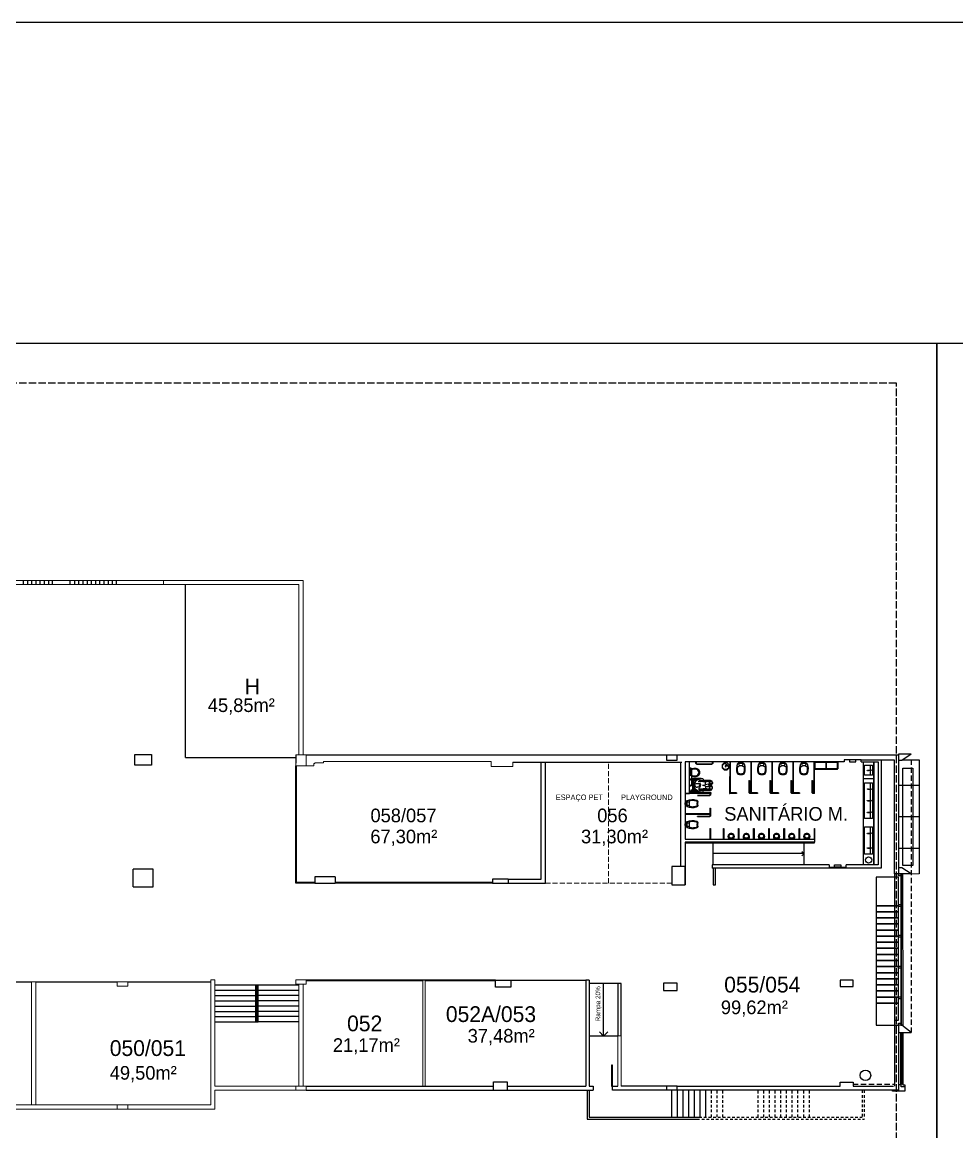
# Model space of a CAD drawing. Extents: x 741 to 1339, y 725 to 848.
# Drawn here: x 1155.5 to 1200, y 781.6 to 834.5 of the extents above; entities that cross this region are included whole.
import ezdxf

# ---------------------------------------------------------------- set-up
doc = ezdxf.new("R2010")
doc.units = 0
doc.header["$MEASUREMENT"] = 0
for name, pattern in [('ACAD_ISO02W100', [15, 12, -3]), ('CONTINU', [0]), ('DASHED2', [0.375, 0.25, -0.125]), ('HIDDEN2', [0.1875, 0.125, -0.0625])]:
    doc.linetypes.add(name, pattern=pattern)
doc.layers.get('0').update_dxf_attribs({"linetype": 'CONTINUOUS'})
for name, color, linetype in [('4', 4, 'CONTINUOUS'), ('5', 5, 'CONTINUOUS'), ('ACHURA', 8, 'CONTINUOUS'), ('Chapa Metalica', 7, 'CONTINUOUS'), ('Cortes', 1, 'CONTINUOUS'), ('Cotas', 7, 'CONTINUOUS'), ('HACHURAS', 8, 'CONTINUOUS'), ('Lay Out', 31, 'CONTINUOUS'), ('PAREDES', 7, 'CONTINUOUS'), ('Planta', 7, 'CONTINUOUS'), ('Plantas', 7, 'CONTINUOUS'), ('Textos', 7, 'CONTINUOUS')]:
    doc.layers.add(name, color=color, linetype=linetype)
doc.layers.add('MARGEM', color=7, linetype='CONTINUOUS', plot=False)
doc.styles.add('PADRAO MK', font='AVGARDN.TTF')
doc.dimstyles.new('mk100', dxfattribs={"dimscale": 2, "dimtxt": 0.1, "dimasz": 0.2, "dimexe": 0.05, "dimexo": 0.1, "dimgap": 0.05, "dimtad": 1, "dimdec": 1, "dimlfac": 100, "dimzin": 12, "dimdsep": 46, "dimtxsty": 'PADRAO MK', "dimblk1": 'DOTSMALL', "dimblk2": 'DOTSMALL', "dimsah": 1, "dimcen": 0.2, "dimdle": 0.1, "dimclrd": 44, "dimclre": 44, "dimclrt": 1, "dimaunit": 1, "dimadec": 3, "dimazin": 3, "dimtfac": 1, "dimtdec": 1, "dimtofl": 0, "dimtmove": 2, "dimatfit": 3, "dimldrblk": 'OPEN90', "dimfxl": 1, "dimtolj": 1, "dimtzin": 1, "dimarcsym": 0})
doc.dimstyles.new('mk50', dxfattribs={"dimtxt": 0.1, "dimasz": 0.2, "dimexe": 0.05, "dimexo": 0.1, "dimgap": 0.03, "dimtad": 1, "dimdec": 1, "dimlfac": 100, "dimzin": 12, "dimdsep": 46, "dimtxsty": 'PADRAO MK', "dimblk": 'DOTSMALL', "dimcen": 0.2, "dimdle": 0.1, "dimclrd": 44, "dimclre": 44, "dimclrt": 1, "dimaunit": 1, "dimadec": 3, "dimazin": 3, "dimtfac": 1, "dimtdec": 1, "dimtofl": 0, "dimtmove": 2, "dimatfit": 3, "dimldrblk": 'OPEN90', "dimfxl": 1, "dimtolj": 1, "dimtzin": 1, "dimarcsym": 0})

# ---------------------------------------------------------------- blocks, each defined once
blk = doc.blocks.new('_DOTSMALL')
at = {"color": 0, "linetype": 'ByBlock', "const_width": 0.5}
blk.add_lwpolyline([(-0.0625, 0, 1), (0.0625, 0, 1)], format="xyb", close=True, dxfattribs=at)
blk = doc.blocks.new('_Open90')
at = {"color": 0, "linetype": 'ByBlock', "lineweight": -2}
for p, q in [((0, 0), (-1, 0)), ((-0.5, 0.5), (0, 0)), ((0, 0), (-0.5, -0.5))]:
    blk.add_line(p, q, dxfattribs=at)
blk = doc.blocks.new('escd')
at = {"layer": 'Cotas', "color": 2}
for points in [[(137.334, 491.571), (137.334, 490.701)], [(137.574, 490.501), (137.574, 490.501), (138.385, 490.501), (138.385, 491.571), (137.334, 491.571)], [(138.385, 490.501), (144.384, 490.501), (144.384, 491.571), (144.384, 491.571)], [(138.385, 491.571), (138.385, 490.501), (138.675, 490.501), (138.675, 491.571), (138.385, 491.571)], [(138.675, 491.571), (138.675, 490.501), (138.965, 490.501), (138.965, 491.571), (138.675, 491.571)], [(138.965, 491.571), (138.965, 490.501), (139.255, 490.501), (139.255, 491.571), (138.965, 491.571)], [(139.255, 491.571), (139.255, 490.501), (139.545, 490.501), (139.545, 491.571), (139.255, 491.571)], [(139.545, 491.571), (139.545, 490.501), (139.835, 490.501), (139.835, 491.571), (139.545, 491.571)], [(139.835, 491.571), (139.835, 490.501), (140.125, 490.501), (140.125, 491.571), (139.835, 491.571)], [(140.125, 491.571), (140.125, 490.501), (140.415, 490.501), (140.415, 490.541)], [(140.415, 490.501), (140.415, 491.571), (140.125, 491.571)], [(140.415, 491.571), (140.415, 490.501)], [(140.705, 491.531), (140.705, 491.571), (140.415, 491.571)], [(140.705, 490.501), (140.705, 491.571)], [(140.705, 491.571), (140.705, 491.531)], [(140.705, 491.571), (140.705, 490.501)], [(140.995, 491.531), (140.995, 491.571), (140.705, 491.571)], [(140.995, 490.501), (140.995, 491.571)], [(140.995, 491.571), (140.995, 491.531)], [(140.995, 491.571), (140.995, 490.501)], [(141.285, 491.531), (141.285, 491.571), (140.995, 491.571)], [(141.285, 490.501), (141.285, 491.571)], [(141.285, 491.571), (141.285, 491.531)], [(141.285, 491.571), (141.285, 490.501)], [(141.575, 491.531), (141.575, 491.571), (141.285, 491.571)], [(141.575, 490.501), (141.575, 491.571)], [(141.575, 491.571), (141.575, 491.531)], [(141.575, 491.571), (141.575, 490.501)], [(141.865, 491.531), (141.865, 491.571), (141.575, 491.571)], [(141.865, 490.501), (141.865, 491.571)], [(141.865, 491.571), (141.865, 491.531)], [(141.865, 491.571), (141.865, 490.501)], [(142.155, 491.531), (142.155, 491.571), (141.865, 491.571)], [(142.155, 490.501), (142.155, 491.571)], [(142.155, 491.571), (142.155, 491.531)], [(142.155, 491.571), (142.155, 490.501)], [(142.445, 491.531), (142.445, 491.571), (142.155, 491.571)], [(142.445, 490.501), (142.445, 491.571)], [(142.445, 491.571), (142.445, 491.531)], [(142.445, 491.571), (142.445, 490.501)], [(142.735, 491.531), (142.735, 491.571), (142.445, 491.571)], [(142.735, 490.501), (142.735, 491.571)], [(142.735, 491.571), (142.735, 491.531)], [(142.735, 491.571), (142.735, 490.501)], [(143.025, 491.531), (143.025, 491.571), (142.735, 491.571)], [(143.025, 490.501), (143.025, 491.571)], [(144.384, 491.571), (143.025, 491.571)], [(143.065, 491.571), (143.025, 491.571), (143.025, 491.531)], [(143.025, 491.571), (143.025, 490.501)]]:
    blk.add_lwpolyline(points, dxfattribs=at)
at = {"layer": 'Plantas'}
blk.add_line((137.574, 490.701), (137.574, 490.501), dxfattribs=at)
blk = doc.blocks.new('cadeirante')
at = {"layer": 'Lay Out', "ltscale": 0.6}
for p, q in [((0.334, 0.3), (-0.112, 0.3)), ((-0.112, 0.3), (-0.112, 0.276)), ((-0.112, 0.276), (0.253, 0.276)), ((0.334, 0.3), (-0.063, 0.3)), ((0, 0.207), (0, -0.207)), ((0.058, 0.207), (0.058, -0.207)), ((0.491, 0.224), (0.502, 0.235)), ((0.502, 0.235), (0.502, 0.253)), ((-0.112, -0.3), (-0.112, -0.276)), ((-0.112, -0.276), (0.253, -0.276)), ((0.334, -0.3), (-0.112, -0.3)), ((0.334, -0.3), (-0.063, -0.3)), ((0.491, -0.224), (0.502, -0.235)), ((0.502, -0.235), (0.502, -0.253))]:
    blk.add_line(p, q, dxfattribs=at)
for points in [[(0.418, 0.324), (0.418, 0.324), (-0.063, 0.324), (-0.063, 0.3), (0.334, 0.3)], [(0.301, 0.289), (0.267, 0.286), (0.221, 0.253), (0.176, 0.216), (0.142, 0.183), (0.108, 0.142), (0.089, 0.094), (0.073, 0)], [(0.301, -0.289), (0.267, -0.286), (0.221, -0.253), (0.176, -0.216), (0.142, -0.183), (0.108, -0.142), (0.089, -0.094), (0.073, 0)], [(0.102, 0), (0.108, 0.032), (0.148, 0.074), (0.179, 0.091), (0.23, 0.091), (0.228, 0.079), (0.285, 0.079), (0.306, 0.069), (0.324, 0.056), (0.336, 0.028), (0.34, 0.016), (0.353, 0.005), (0.357, 0)], [(0.102, 0), (0.108, -0.032), (0.148, -0.074), (0.179, -0.091), (0.23, -0.091), (0.228, -0.079), (0.285, -0.079), (0.306, -0.069), (0.324, -0.056), (0.336, -0.028), (0.34, -0.016), (0.353, -0.005), (0.357, 0)], [(0.614, 0.036), (0.686, 0.058), (0.76, 0.064), (0.789, 0.069), (0.809, 0.081), (0.812, 0.128), (0.808, 0.15), (0.775, 0.167), (0.729, 0.183), (0.684, 0.171), (0.673, 0.164), (0.574, 0.17), (0.534, 0.17), (0.511, 0.16), (0.46, 0.177), (0.316, 0.164), (0.298, 0.161), (0.294, 0.187), (0.313, 0.201), (0.327, 0.23), (0.392, 0.247), (0.417, 0.253), (0.491, 0.224)], [(0.301, 0.289), (0.376, 0.314), (0.42, 0.324), (0.475, 0.326), (0.506, 0.297), (0.511, 0.269), (0.511, 0.253)], [(0.502, 0.253), (0.555, 0.253), (0.555, 0.202), (0.311, 0.202)], [(0.341, 0.115), (0.364, 0.071), (0.376, 0.036), (0.38, 0)], [(0.482, 0), (0.542, 0.015), (0.601, 0.022), (0.62, 0.049), (0.628, 0.088), (0.621, 0.125), (0.617, 0.137)], [(0.482, 0), (0.542, -0.015), (0.601, -0.022), (0.62, -0.049), (0.628, -0.088), (0.621, -0.125), (0.617, -0.137)], [(0.772, 0.066), (0.772, 0.031), (0.93, 0.031), (0.93, 0.07)], [(0.775, 0.164), (0.775, 0.216), (0.93, 0.216), (0.93, 0.152)], [(0.778, 0.164), (0.913, 0.162), (0.939, 0.146), (0.949, 0.129), (0.958, 0.106), (0.955, 0.088), (0.955, 0.088), (0.936, 0.071), (0.904, 0.069), (0.847, 0.069), (0.802, 0.078)], [(0.418, -0.324), (0.418, -0.324), (-0.063, -0.324), (-0.063, -0.3), (0.334, -0.3)], [(0.614, -0.036), (0.686, -0.058), (0.76, -0.064), (0.789, -0.069), (0.809, -0.081), (0.812, -0.128), (0.808, -0.15), (0.775, -0.167), (0.729, -0.183), (0.684, -0.171), (0.673, -0.164), (0.574, -0.17), (0.534, -0.17), (0.511, -0.16), (0.46, -0.177), (0.316, -0.164), (0.298, -0.161), (0.294, -0.187), (0.313, -0.201), (0.327, -0.23), (0.392, -0.247), (0.417, -0.253), (0.491, -0.224)], [(0.301, -0.289), (0.376, -0.314), (0.42, -0.324), (0.475, -0.326), (0.506, -0.297), (0.511, -0.269), (0.511, -0.253)], [(0.502, -0.253), (0.555, -0.253), (0.555, -0.202), (0.311, -0.202)], [(0.341, -0.115), (0.364, -0.071), (0.376, -0.036), (0.38, 0)], [(0.772, -0.066), (0.772, -0.031), (0.93, -0.031), (0.93, -0.07)], [(0.775, -0.164), (0.775, -0.216), (0.93, -0.216), (0.93, -0.152)], [(0.778, -0.164), (0.913, -0.162), (0.939, -0.146), (0.949, -0.129), (0.958, -0.106), (0.955, -0.088), (0.955, -0.088), (0.936, -0.071), (0.904, -0.069), (0.847, -0.069), (0.802, -0.078)]]:
    blk.add_lwpolyline(points, dxfattribs=at)
for points in [[(-0.055, 0.207), (0.055, 0.207), (0.055, 0.244), (-0.055, 0.244)], [(-0.029, 0.276), (0.039, 0.276), (0.039, 0.244), (-0.029, 0.244)], [(0.055, 0.244), (0.168, 0.244), (0.168, 0.207), (0.055, 0.207)], [(0.138, 0.276), (0.07, 0.276), (0.07, 0.244), (0.138, 0.244)], [(0.562, 0.251), (0.857, 0.251), (0.857, 0.216), (0.562, 0.216)], [(-0.055, -0.207), (0.055, -0.207), (0.055, -0.244), (-0.055, -0.244)], [(-0.029, -0.276), (0.039, -0.276), (0.039, -0.244), (-0.029, -0.244)], [(0.055, -0.244), (0.168, -0.244), (0.168, -0.207), (0.055, -0.207)], [(0.138, -0.276), (0.07, -0.276), (0.07, -0.244), (0.138, -0.244)], [(0.562, -0.251), (0.857, -0.251), (0.857, -0.216), (0.562, -0.216)]]:
    blk.add_lwpolyline(points, close=True, dxfattribs=at)
blk = doc.blocks.new('4')
at = {"layer": 'Lay Out', "linetype": 'Continuous'}
blk.add_line((-0.132, -0.101), (0.132, -0.101), dxfattribs=at)
for centre, major_axis, start_param, end_param in [((0, -0.175), (-0.124, 0.124), 3.926991, 10.210176), ((0, -0.177), (0.108, 0.108), 1.832596, 6.021386), ((0, -0.593), (0.361, 0.361), 0.523599, 1.047198), ((0, -0.175), (-0.0177, 0.0177), 3.926991, 10.210176)]:
    blk.add_ellipse(centre, major_axis=major_axis, ratio=1, start_param=start_param, end_param=end_param, dxfattribs=at)
blk = doc.blocks.new('monte carlo')
at = {"layer": 'Lay Out', "linetype": 'Continuous'}
for p, q in [((41.061, -36.301), (41.061, -36.159)), ((41.071, -36.301), (41.071, -36.159)), ((41.087, -36.274), (41.087, -36.186)), ((41.469, -36.173), (41.469, -36.287)), ((41.583, -36.107), (41.583, -36.353)), ((41.593, -36.107), (41.593, -36.353))]:
    blk.add_line(p, q, dxfattribs=at)
at = {"layer": 'Lay Out', "ltscale": 0.6}
for points in [[(41.607, -36.259), (41.593, -36.259), (41.593, -36.201), (41.607, -36.201)], [(41.607, -36.248), (41.635, -36.248), (41.635, -36.212), (41.607, -36.212)], [(41.635, -36.259), (41.649, -36.259), (41.649, -36.201), (41.635, -36.201)], [(41.649, -36.271), (41.664, -36.271), (41.664, -36.189), (41.649, -36.189)]]:
    blk.add_lwpolyline(points, close=True, dxfattribs=at)
at = {"layer": 'Lay Out', "linetype": 'Continuous'}
for centre in [(41.527, -36.14), (41.527, -36.32)]:
    blk.add_circle(centre, 0.01, dxfattribs=at)
for centre, major_axis, ratio, start_param, end_param in [((41.163, -36.159), (0.0718, 0.0718), 1, 0.970054, 2.356194), ((41.163, -36.301), (-0.0718, 0.0718), 1, 0.785398, 2.171539), ((41.163, -36.159), (0.0648, 0.0648), 1, 0.970054, 2.356194), ((41.163, -36.301), (-0.0648, 0.0648), 1, 0.785398, 2.171539), ((41.188, -36.186), (0.0718, 0.0718), 1, 0.944921, 2.356194), ((41.188, -36.274), (-0.0718, 0.0718), 1, 0.785398, 2.196671), ((41.414, -37.507), (-0.159, 1.47), 0.667411, -0.313566, 0.114785), ((41.416, -34.953), (0.159, 1.47), 0.66265, 3.026498, 3.461338), ((41.32, -36.775), (0.499, 0.499), 1, 0.721519, 0.996758), ((41.322, -35.685), (-0.499, 0.499), 1, 2.144835, 2.420074), ((41.368, -36.173), (0.0718, 0.0718), 1, 5.497787, 7.078881), ((41.368, -36.287), (-0.0718, 0.0718), 1, 2.345897, 3.926991), ((41.567, -36.107), (-0.0126, 0.0303), 0.748805, 4.411632, 5.777915)]:
    blk.add_ellipse(centre, major_axis=major_axis, ratio=ratio, start_param=start_param, end_param=end_param, dxfattribs=at)
at = {"layer": 'Lay Out', "linetype": 'Continuous', "extrusion": (0, 0, -1)}
blk.add_ellipse((41.567, -36.353), major_axis=(0.0118, 0.0285), ratio=0.802157, start_param=1.250008, end_param=2.532667, dxfattribs=at)
at = {"layer": 'Lay Out', "linetype": 'Continuous'}
for points, knots in [([(41.563, -36.085), (41.436, -36.04), (41.305, -36.031), (41.169, -36.062), (41.158, -36.065), (41.147, -36.068)], [-0.3135665, -0.3135665, -0.3135665, -0.3135665, 0.0795115, 0.0795115, 0.1147855, 0.1147855, 0.1147855, 0.1147855]), ([(41.149, -36.391), (41.274, -36.428), (41.406, -36.425), (41.546, -36.38), (41.557, -36.376), (41.567, -36.372)], [3.0264977, 3.0264977, 3.0264977, 3.0264977, 3.4283239, 3.4283239, 3.4613379, 3.4613379, 3.4613379, 3.4613379]), ([(41.583, -36.109), (41.582, -36.101), (41.577, -36.094), (41.57, -36.088), (41.567, -36.086), (41.565, -36.086)], [4.411632, 4.411632, 4.411632, 4.411632, 5.32342, 5.32342, 5.777915, 5.777915, 5.777915, 5.777915]), ([(41.583, -36.351), (41.582, -36.358), (41.578, -36.365), (41.571, -36.371), (41.569, -36.371), (41.568, -36.372)], [1.250008, 1.250008, 1.250008, 1.250008, 2.190527, 2.190527, 2.532667, 2.532667, 2.532667, 2.532667])]:
    blk.add_open_spline(points, degree=3, knots=knots, dxfattribs=at)
blk = doc.blocks.new('qe12')
at = {"layer": 'Lay Out', "linetype": 'Continuous'}
for p, q in [((32.915, 2.828), (32.672, 2.828)), ((32.8, 3.16), (32.786, 3.16))]:
    blk.add_line(p, q, dxfattribs=at)
for centre, radius, start, end in [((32.798, 2.977), 0.197, 154.59063, 200.57558), ((32.725, 3.019), 0.114, 157.74845, 206.51629), ((32.784, 2.971), 0.182, 200.28619, 231.94053), ((32.748, 3.005), 0.141, 126.78494, 156.27074), ((32.771, 3.051), 0.17, 209.41376, 242.66949), ((32.744, 3.02), 0.0985, 121.10695, 196.6134), ((32.73, 3.012), 0.0821, 116.16991, 193.93056), ((32.743, 3.019), 0.0969, 195.98874, 236.38082), ((32.789, 2.953), 0.207, 105.99537, 127.13474), ((32.792, 3.071), 0.169, 232.41598, 270.38389), ((32.788, 2.975), 0.16, 87.92048, 126.00294), ((32.789, 2.931), 0.181, 88.48446, 121.73469), ((32.792, 3.094), 0.217, 243.08617, 270.46472), ((32.789, 2.953), 0.207, 90.85857, 105.99537), ((32.799, 2.975), 0.16, 53.99706, 92.07952), ((32.798, 2.931), 0.181, 58.26531, 91.51554), ((32.794, 3.071), 0.169, 269.61611, 307.58402), ((32.795, 3.094), 0.217, 269.53528, 296.91383), ((32.797, 2.953), 0.207, 74.00463, 89.14143), ((32.797, 2.953), 0.207, 52.86526, 74.00463), ((32.842, 3.02), 0.0985, 343.3866, 58.89305), ((32.857, 3.012), 0.0821, 346.06944, 63.83009), ((32.815, 3.051), 0.17, 297.33051, 330.58624), ((32.844, 3.019), 0.0969, 303.61918, 344.01126), ((32.803, 2.971), 0.182, 308.05947, 339.71381), ((32.838, 3.005), 0.141, 23.72926, 53.21506), ((32.861, 3.019), 0.114, 333.48371, 22.25155), ((32.789, 2.977), 0.197, 339.42442, 25.40937)]:
    blk.add_arc(centre, radius, start, end, dxfattribs=at)
blk = doc.blocks.new('torneira 00')
at = {"layer": 'Lay Out'}
for p, q in [((-0.002, -0.15), (-0.014, -0.171)), ((0, -0.151), (-0.012, -0.172)), ((-0.009, -0.162), (-0.009, -0.142)), ((-0.009, -0.181), (-0.009, -0.166)), ((-0.007, -0.182), (-0.007, -0.143)), ((-0.006, -0.183), (-0.006, -0.19)), ((-0.005, -0.139), (-0.005, -0.02)), ((-0.005, -0.184), (-0.005, -0.144)), ((-0.003, -0.139), (-0.003, -0.016)), ((0, -0.138), (0, -0.015)), ((0, -0.185), (0, -0.145)), ((0.004, -0.139), (0.004, -0.017)), ((0.005, -0.139), (0.005, -0.02)), ((0.005, -0.184), (0.005, -0.144)), ((0.006, -0.183), (0.006, -0.19)), ((0.007, -0.182), (0.007, -0.142)), ((0.009, -0.182), (0.009, -0.141))]:
    blk.add_line(p, q, dxfattribs=at)
for centre, radius, start, end in [((0, -0.02), 0.0199, 284.6096, 255.5383), ((-0.012, -0.171), 0.00109, 176.6381, 310.2917), ((0, -0.18), 0.0119, 241.1536, 298.8464), ((0, -0.02), 0.005, 0.2444, 179.7148), ((0, -0.09), 0.005, 0.2444, 179.7148), ((-0.001, -0.151), 0.00127, 11.3567, 115.5731)]:
    blk.add_arc(centre, radius, start, end, dxfattribs=at)
at = {"layer": 'Lay Out', "ltscale": 0.6}
for centre, radius, start, end in [((0, -0.151), 0.0126, 48.0935, 134.6113), ((0, -0.131), 0.0138, 232.8261, 309.8787), ((0, -0.172), 0.0128, 227.2491, 311.4193)]:
    blk.add_arc(centre, radius, start, end, dxfattribs=at)

msp = doc.modelspace()

# ---------------------------------------------------------------- linework, layer by layer
for p, q in [((1189.178, 797.736), (1189.178, 799.236)), ((1189.198, 797.756), (1189.198, 799.236)), ((1190.178, 797.756), (1190.178, 799.236)), ((1190.198, 797.756), (1190.198, 799.236)), ((1191.178, 797.756), (1191.178, 799.236)), ((1191.198, 797.756), (1191.198, 799.236)), ((1192.178, 797.756), (1192.178, 799.236)), ((1192.198, 797.756), (1192.198, 799.236)), ((1193.178, 797.756), (1193.178, 799.236)), ((1193.198, 797.736), (1193.198, 799.236)), ((1190.074, 798.344), (1190.094, 798.344)), ((1190.074, 798.344), (1190.074, 797.756)), ((1190.094, 798.344), (1190.094, 797.756)), ((1191.074, 798.344), (1191.094, 798.344)), ((1191.074, 798.344), (1191.074, 797.756)), ((1191.094, 798.344), (1191.094, 797.756)), ((1192.074, 798.344), (1192.094, 798.344)), ((1192.074, 798.344), (1192.074, 797.756)), ((1192.094, 798.344), (1192.094, 797.756)), ((1193.074, 798.344), (1193.094, 798.344)), ((1193.074, 798.344), (1193.074, 797.756)), ((1193.094, 798.344), (1193.094, 797.756)), ((1188.218, 797.756), (1187.238, 797.756)), ((1188.278, 797.756), (1187.238, 797.756)), ((1188.278, 797.736), (1188.278, 797.756)), ((1189.474, 797.756), (1189.198, 797.756)), ((1189.474, 797.756), (1189.474, 797.736)), ((1190.094, 797.756), (1190.074, 797.756)), ((1190.178, 797.756), (1190.094, 797.756)), ((1190.094, 797.756), (1190.094, 797.736)), ((1190.478, 797.756), (1190.198, 797.756)), ((1190.478, 797.756), (1190.478, 797.736)), ((1191.094, 797.756), (1191.074, 797.756)), ((1191.178, 797.756), (1191.094, 797.756)), ((1191.094, 797.756), (1191.094, 797.736)), ((1191.478, 797.756), (1191.198, 797.756)), ((1191.478, 797.756), (1191.478, 797.736)), ((1192.094, 797.756), (1192.074, 797.756)), ((1192.178, 797.756), (1192.094, 797.756)), ((1192.094, 797.756), (1192.094, 797.736)), ((1192.478, 797.756), (1192.198, 797.756)), ((1192.478, 797.756), (1192.478, 797.736)), ((1193.094, 797.756), (1193.074, 797.756)), ((1193.178, 797.756), (1193.094, 797.756)), ((1193.094, 797.756), (1193.094, 797.736)), ((1188.218, 797.736), (1187.038, 797.736)), ((1188.218, 797.736), (1187.238, 797.736)), ((1187.63, 797.652), (1188.218, 797.652)), ((1187.63, 797.632), (1188.218, 797.632)), ((1188.218, 797.736), (1188.218, 797.652)), ((1188.218, 797.652), (1188.238, 797.652)), ((1188.218, 797.652), (1188.218, 797.632)), ((1188.278, 797.736), (1188.238, 797.736)), ((1188.238, 797.736), (1188.238, 797.652)), ((1189.474, 797.736), (1189.178, 797.736)), ((1190.198, 797.736), (1190.094, 797.736)), ((1190.478, 797.736), (1190.198, 797.736)), ((1191.198, 797.736), (1191.094, 797.736)), ((1191.478, 797.736), (1191.198, 797.736)), ((1192.198, 797.736), (1192.094, 797.736)), ((1192.478, 797.736), (1192.198, 797.736)), ((1193.198, 797.736), (1193.094, 797.736)), ((1188.218, 796.756), (1187.038, 796.756)), ((1188.218, 796.736), (1187.038, 796.736)), ((1188.218, 796.736), (1187.038, 796.736)), ((1188.218, 796.736), (1187.038, 796.736)), ((1188.218, 797.036), (1188.218, 796.756)), ((1188.218, 797.036), (1188.238, 797.036)), ((1188.218, 796.736), (1188.218, 796.652)), ((1188.238, 797.036), (1188.238, 796.652)), ((1187.63, 796.632), (1187.63, 796.652)), ((1187.63, 796.652), (1188.218, 796.652)), ((1187.63, 796.632), (1188.218, 796.632)), ((1188.218, 796.652), (1188.238, 796.652)), ((1188.218, 796.652), (1188.218, 796.632)), ((1188.218, 796.056), (1188.238, 796.056)), ((1188.218, 796.056), (1188.218, 795.556)), ((1188.238, 796.056), (1188.238, 795.556)), ((1193.178, 796.056), (1193.198, 796.056)), ((1193.178, 796.056), (1193.178, 795.556)), ((1193.198, 796.056), (1193.198, 795.556))]:
    msp.add_line(p, q)
at = {"color": 2}
for p, q in [((1188.378, 794.326), (1188.378, 795.406)), ((1192.698, 794.326), (1192.698, 795.406))]:
    msp.add_line(p, q, dxfattribs=at)
at = {"color": 1}
for points in [[(1194.863, 799.236), (1195.163, 799.236), (1195.163, 799.336), (1194.863, 799.336)], [(1194.148, 794.326), (1194.448, 794.326), (1194.448, 794.226), (1194.148, 794.226)]]:
    msp.add_lwpolyline(points, close=True, dxfattribs=at)
msp.add_lwpolyline([(1189.168, 798.534), (1189.148, 798.534), (1189.148, 797.736), (1189.168, 797.736)], close=True)
for points in [[(1188.858, 795.556), (1188.858, 796.056), (1188.878, 796.056), (1188.878, 795.556)], [(1189.578, 795.556), (1189.578, 796.056), (1189.598, 796.056), (1189.598, 795.556)], [(1190.298, 795.556), (1190.298, 796.056), (1190.318, 796.056), (1190.318, 795.556)], [(1191.018, 795.556), (1191.018, 796.056), (1191.038, 796.056), (1191.038, 795.556)], [(1191.738, 795.556), (1191.738, 796.056), (1191.758, 796.056), (1191.758, 795.556)], [(1192.458, 795.556), (1192.458, 796.056), (1192.478, 796.056), (1192.478, 795.556)]]:
    msp.add_lwpolyline(points)
at = {"layer": '4', "color": 8}
for p, q in [((1183.838, 788.676), (1182.468, 788.676)), ((1183.838, 786.176), (1182.468, 786.176)), ((1182.368, 783.596), (1182.368, 782.226)), ((1182.468, 783.596), (1182.468, 782.326)), ((1186.408, 782.326), (1186.408, 783.596)), ((1186.678, 782.326), (1186.678, 783.596)), ((1186.948, 782.326), (1186.948, 783.596)), ((1187.218, 782.326), (1187.218, 783.596)), ((1187.488, 782.326), (1187.488, 783.596)), ((1187.758, 782.384), (1187.758, 783.596)), ((1188.028, 782.326), (1188.028, 783.596)), ((1182.368, 782.226), (1187.601, 782.226)), ((1182.468, 782.326), (1187.701, 782.326))]:
    msp.add_line(p, q, dxfattribs=at)
at = {"layer": '4', "color": 8, "linetype": 'HIDDEN2'}
for p, q in [((1195.458, 783.596), (1195.458, 782.326)), ((1195.558, 783.596), (1195.558, 782.226)), ((1187.601, 782.226), (1195.558, 782.226)), ((1187.701, 782.326), (1195.458, 782.326))]:
    msp.add_line(p, q, dxfattribs=at)
at = {"layer": '5', "color": 1}
for p, q in [((1155.531, 807.876), (1155.531, 807.676)), ((1155.731, 807.876), (1155.731, 807.676)), ((1155.931, 807.876), (1155.931, 807.676)), ((1156.131, 807.876), (1156.131, 807.676)), ((1156.331, 807.876), (1156.331, 807.676)), ((1156.531, 807.876), (1156.531, 807.676)), ((1156.731, 807.876), (1156.731, 807.676)), ((1157.971, 807.875), (1157.971, 807.675)), ((1158.171, 807.875), (1158.171, 807.675)), ((1158.371, 807.875), (1158.371, 807.675)), ((1158.571, 807.875), (1158.571, 807.675)), ((1158.771, 807.875), (1158.771, 807.675)), ((1158.971, 807.875), (1158.971, 807.675)), ((1159.171, 807.875), (1159.171, 807.675)), ((1159.371, 807.875), (1159.371, 807.675)), ((1159.571, 807.875), (1159.571, 807.675)), ((1159.771, 807.875), (1159.771, 807.675)), ((1163.258, 799.446), (1163.258, 807.676)), ((1163.258, 799.446), (1168.508, 799.446)), ((1178.004, 788.836), (1169.008, 788.836)), ((1174.559, 788.806), (1169.008, 788.806)), ((1178.004, 788.803), (1174.659, 788.803)), ((1178.744, 788.835), (1182.318, 788.835)), ((1152.058, 788.756), (1155.933, 788.756)), ((1156.133, 788.756), (1160.008, 788.756)), ((1160.508, 788.756), (1164.458, 788.756))]:
    msp.add_line(p, q, dxfattribs=at)
for points in [[(1169.413, 793.456), (1168.508, 793.456), (1168.508, 799.046)], [(1169.413, 793.486), (1168.538, 793.486), (1168.538, 799.046)], [(1177.873, 793.486), (1170.373, 793.486)], [(1177.873, 793.456), (1170.373, 793.456)]]:
    msp.add_lwpolyline(points, dxfattribs=at)
at = {"layer": 'ACHURA', "color": 8, "linetype": 'HIDDEN2'}
for p, q in [((1188.298, 782.326), (1188.298, 783.596)), ((1188.568, 782.326), (1188.568, 783.596)), ((1188.838, 782.326), (1188.838, 783.596)), ((1190.518, 782.326), (1190.518, 783.596)), ((1190.788, 782.326), (1190.788, 783.596)), ((1191.058, 782.326), (1191.058, 783.596)), ((1191.328, 782.326), (1191.328, 783.596)), ((1191.598, 782.326), (1191.598, 783.596)), ((1191.868, 782.326), (1191.868, 783.596)), ((1192.138, 782.326), (1192.138, 783.596)), ((1192.408, 782.326), (1192.408, 783.596)), ((1192.678, 782.326), (1192.678, 783.596)), ((1192.948, 782.326), (1192.948, 783.596))]:
    msp.add_line(p, q, dxfattribs=at)
at = {"layer": 'ACHURA', "color": 8}
msp.add_line((1187.758, 782.326), (1187.758, 782.384), dxfattribs=at)
at = {"layer": 'Chapa Metalica'}
msp.add_lwpolyline([(1197.319, 783.879), (1197.299, 783.879), (1197.299, 786.346), (1197.319, 786.346), (1197.319, 783.879)], dxfattribs=at)
at = {"layer": 'Cortes', "color": 8}
for p, q in [((1198.179, 798.116), (1197.199, 798.116)), ((1198.179, 796.616), (1197.199, 796.616)), ((1198.179, 795.116), (1197.199, 795.116))]:
    msp.add_line(p, q, dxfattribs=at)
at = {"layer": 'Cortes', "color": 2}
msp.add_line((1197.319, 783.879), (1197.319, 786.346), dxfattribs=at)
at = {"layer": 'Cortes', "color": 3}
for points in [[(1197.799, 799.606), (1197.187, 799.606), (1197.187, 799.576)], [(1197.799, 799.606), (1197.349, 799.306), (1197.199, 799.306)], [(1197.799, 793.896), (1196.999, 793.896), (1196.999, 794.196)], [(1197.799, 793.896), (1197.349, 794.196), (1197.199, 794.196)], [(1197.199, 786.346), (1197.799, 786.346), (1197.349, 786.696), (1197.199, 786.696)], [(1197.399, 783.864), (1197.499, 783.864), (1197.499, 783.564), (1196.899, 783.564), (1196.899, 783.596)], [(1197.499, 783.764), (1197.319, 783.764), (1197.319, 783.864), (1197.199, 783.864)]]:
    msp.add_lwpolyline(points, dxfattribs=at)
at = {"layer": 'Cortes', "color": 2}
for points in [[(1197.368, 799.335), (1198.179, 799.336), (1198.179, 793.896), (1197.787, 793.895)], [(1197.319, 786.346), (1197.339, 786.346)], [(1197.339, 786.346), (1197.339, 783.879), (1197.319, 783.879)], [(1197.319, 785.829), (1197.339, 785.829)]]:
    msp.add_lwpolyline(points, dxfattribs=at)
msp.add_lwpolyline([(1197.399, 794.296), (1197.399, 798.936), (1197.879, 798.936), (1197.879, 794.296)], close=True, dxfattribs=at)
at = {"layer": 'Cotas', "color": 1}
for p, q in [((1197.388, 793.896), (1197.399, 786.663)), ((1197.399, 786.346), (1197.399, 783.864))]:
    msp.add_line(p, q, dxfattribs=at)
at = {"layer": 'Cotas', "color": 8, "linetype": 'DASHED2'}
msp.add_line((1195.029, 783.896), (1196.999, 783.896), dxfattribs=at)
msp.add_lwpolyline([(1197.799, 799.336), (1197.799, 786.346)], dxfattribs=at)
at = {"layer": 'Cotas', "color": 1}
for points in [[(1197.199, 793.896), (1197.299, 793.896), (1197.299, 793.806), (1197.199, 793.806)], [(1197.199, 792.436), (1197.299, 792.436), (1197.299, 792.346), (1197.199, 792.346)], [(1197.199, 790.976), (1197.299, 790.976), (1197.299, 790.886), (1197.199, 790.886)], [(1197.199, 789.508), (1197.299, 789.508), (1197.299, 789.418), (1197.199, 789.418)], [(1197.199, 788.048), (1197.299, 788.048), (1197.299, 787.958), (1197.199, 787.958)], [(1197.199, 786.786), (1197.299, 786.786), (1197.299, 786.696), (1197.199, 786.696)]]:
    msp.add_lwpolyline(points, close=True, dxfattribs=at)
at = {"layer": 'Cotas'}
msp.add_lwpolyline([(1197.299, 793.896), (1197.299, 786.696), (1197.329, 786.696), (1197.329, 793.896), (1197.299, 793.896)], dxfattribs=at)
at = {"layer": 'Cotas', "color": 1}
msp.add_lwpolyline([(1183.988, 786.196), (1183.988, 788.676), (1183.838, 788.676), (1183.838, 786.176)], dxfattribs=at)
at = {"layer": 'Cotas'}
msp.add_circle((1195.62, 784.309), 0.25, dxfattribs=at)
at = {"layer": 'HACHURAS'}
for p, q in [((1190.638, 799.165), (1190.638, 799.236)), ((1192.638, 799.165), (1192.638, 799.236)), ((1189.168, 797.926), (1189.178, 797.926))]:
    msp.add_line(p, q, dxfattribs=at)
at = {"layer": 'Lay Out', "color": 1, "linetype": 'ACAD_ISO02W100', "lineweight": 0, "ltscale": 0.02}
for p, q in [((1183.393, 793.456), (1183.393, 799.216)), ((1180.388, 793.456), (1186.398, 793.456))]:
    msp.add_line(p, q, dxfattribs=at)
at = {"layer": 'Lay Out', "linetype": 'CONTINU', "ltscale": 0.6}
for p, q in [((1188.916, 799.192), (1188.916, 799.236)), ((1189.134, 798.973), (1189.178, 798.973))]:
    msp.add_line(p, q, dxfattribs=at)
at = {"layer": 'Lay Out', "linetype": 'CONTINU', "ltscale": 0.02}
for p, q in [((1193.198, 798.906), (1194.298, 798.906)), ((1193.748, 798.906), (1193.748, 798.886)), ((1195.838, 799.072), (1195.838, 798.602)), ((1195.518, 798.436), (1196.018, 798.436)), ((1195.838, 798.236), (1195.838, 796.536)), ((1195.838, 796.136), (1195.838, 794.836))]:
    msp.add_line(p, q, dxfattribs=at)
at = {"layer": 'Lay Out', "linetype": 'CONTINU'}
for p, q in [((1187.281, 798.758), (1187.238, 798.758)), ((1187.238, 798.698), (1187.281, 798.698)), ((1187.281, 798.657), (1187.281, 798.8)), ((1187.281, 798.698), (1187.281, 798.758)), ((1187.307, 798.684), (1187.307, 798.772)), ((1187.688, 798.738), (1187.688, 798.718))]:
    msp.add_line(p, q, dxfattribs=at)
at = {"layer": 'Lay Out', "linetype": 'CONTINU', "ltscale": 0.02}
for points in [[(1187.288, 798.116), (1187.238, 798.116), (1187.238, 798.096), (1187.288, 798.096, 0.414214), (1187.358, 798.166), (1187.358, 798.866, 0.414214), (1187.288, 798.936), (1187.238, 798.936), (1187.238, 798.916), (1187.288, 798.916, -0.414214), (1187.338, 798.866), (1187.338, 798.166, -0.414214)], [(1188.288, 799.136, 0.414214), (1188.338, 799.186), (1188.338, 799.236), (1188.358, 799.236), (1188.358, 799.186, -0.414214), (1188.288, 799.116), (1187.608, 799.116, -0.414214), (1187.538, 799.186), (1187.538, 799.236), (1187.558, 799.236), (1187.558, 799.186, 0.414214), (1187.608, 799.136)]]:
    msp.add_lwpolyline(points, format="xyb", close=True, dxfattribs=at)
for points in [[(1193.198, 798.886), (1193.198, 799.236), (1194.298, 799.236), (1194.298, 798.906)], [(1193.208, 798.886), (1194.288, 798.886), (1194.288, 798.906), (1193.208, 798.906), (1193.208, 798.886)], [(1193.218, 798.906), (1193.218, 799.216), (1194.278, 799.216), (1194.278, 798.906)], [(1193.738, 799.216), (1193.738, 798.906), (1193.758, 798.906), (1193.758, 799.216), (1193.738, 799.216)], [(1196.018, 794.326), (1195.518, 794.326), (1195.518, 799.236), (1196.018, 799.236), (1196.018, 794.326)], [(1195.578, 799.072), (1195.958, 799.072), (1195.958, 798.602), (1195.578, 798.602), (1195.578, 799.072)], [(1195.578, 798.236), (1195.958, 798.236), (1195.958, 796.536), (1195.578, 796.536), (1195.578, 798.236)], [(1195.578, 796.136), (1195.958, 796.136), (1195.958, 794.836), (1195.578, 794.836), (1195.578, 796.136)]]:
    msp.add_lwpolyline(points, dxfattribs=at)
at = {"layer": 'Lay Out'}
msp.add_lwpolyline([(1187.038, 795.406), (1187.038, 795.376), (1193.198, 795.376), (1193.198, 795.406), (1187.038, 795.406)], dxfattribs=at)
at = {"layer": 'Lay Out', "linetype": 'CONTINU', "ltscale": 0.02}
msp.add_circle((1195.768, 794.564), 0.15, dxfattribs=at)
at = {"layer": 'Lay Out', "linetype": 'CONTINU'}
for centre, major_axis, start_param, end_param in [((1187.383, 798.8), (-0.0718, -0.0718), 4.439404, 5.497787), ((1187.408, 798.772), (-0.0718, 0.0718), 6.257059, 7.068583), ((1187.383, 798.8), (-0.0718, -0.0718), 4.111647, 4.242061), ((1187.408, 798.772), (-0.0718, 0.0718), 5.65731, 6.011648), ((1187.634, 797.451), (-1.042, 1.042), 5.573029, 5.682094), ((1187.54, 798.183), (-0.499, 0.499), 5.502109, 5.709147), ((1187.538, 798.721), (-0.141, -0.141), 2.393713, 4.002233), ((1187.538, 798.738), (-0.106, 0.106), 3.926991, 5.502109), ((1187.383, 798.657), (-0.0718, 0.0718), 0.785398, 1.902384), ((1187.408, 798.684), (-0.0718, -0.0718), -0.785398, 0.026127), ((1187.408, 798.684), (-0.0718, -0.0718), 0.271538, 0.625875), ((1187.383, 798.657), (-0.0718, 0.0718), 2.112239, 2.171539), ((1187.634, 800.005), (-1.042, -1.042), 0.601091, 0.710156), ((1187.54, 799.274), (-0.499, -0.499), 0.574039, 0.781076), ((1187.538, 798.736), (-0.141, 0.141), 2.280953, 3.889472), ((1187.538, 798.718), (-0.106, 0.106), 2.351872, 3.926991)]:
    msp.add_ellipse(centre, major_axis=major_axis, ratio=1, start_param=start_param, end_param=end_param, dxfattribs=at)
at = {"layer": 'MARGEM', "color": 8, "linetype": 'Continuous'}
for points in [[(1091.91, 819.171), (1199.01, 819.171), (1199.01, 743.436), (1091.91, 743.436)], [(1199.01, 819.171), (1306.11, 819.171), (1306.11, 743.436), (1199.01, 743.436)]]:
    msp.add_lwpolyline(points, close=True, dxfattribs=at)
at = {"layer": 'MARGEM', "linetype": 'ACAD_ISO02W100', "ltscale": 0.03}
msp.add_lwpolyline([(1093.822, 745.349), (1197.097, 745.349), (1197.097, 817.259), (1093.822, 817.259)], close=True, dxfattribs=at)
at = {"layer": 'PAREDES', "color": 7, "lineweight": 0, "ltscale": 0.02}
for p, q in [((1154.741, 807.876), (1156.931, 807.876)), ((1157.771, 807.875), (1159.971, 807.876)), ((1154.741, 807.676), (1156.931, 807.676)), ((1157.771, 807.675), (1159.971, 807.676))]:
    msp.add_line(p, q, dxfattribs=at)
at = {"layer": 'PAREDES', "color": 7, "lineweight": 0}
for p, q in [((1156.931, 807.876), (1157.771, 807.875)), ((1156.931, 807.876), (1156.931, 807.676)), ((1157.771, 807.875), (1157.771, 807.675)), ((1159.971, 807.876), (1162.211, 807.875)), ((1159.971, 807.876), (1159.971, 807.676)), ((1162.211, 807.876), (1162.211, 807.676)), ((1162.211, 807.876), (1168.858, 807.876)), ((1168.858, 799.576), (1168.858, 807.876)), ((1156.931, 807.676), (1157.771, 807.675)), ((1159.971, 807.676), (1168.658, 807.676)), ((1168.658, 799.576), (1168.658, 807.676)), ((1169.008, 799.576), (1168.508, 799.576)), ((1168.508, 799.576), (1168.508, 799.046)), ((1169.008, 799.046), (1169.008, 799.576)), ((1168.508, 799.046), (1169.358, 799.046)), ((1169.358, 799.046), (1169.358, 799.156)), ((1169.358, 799.156), (1169.418, 799.156)), ((1169.418, 799.156), (1169.418, 799.196)), ((1169.418, 799.196), (1169.818, 799.196)), ((1169.818, 799.196), (1169.818, 799.256)), ((1169.818, 799.256), (1177.798, 799.256)), ((1177.798, 799.256), (1177.798, 799.016)), ((1177.798, 799.016), (1178.838, 799.016)), ((1178.838, 799.016), (1178.838, 799.216)), ((1170.373, 793.456), (1170.373, 793.756)), ((1164.458, 782.904), (1164.458, 788.856)), ((1164.658, 788.856), (1164.458, 788.856)), ((1164.658, 783.796), (1164.658, 788.856)), ((1168.508, 788.856), (1168.508, 788.656)), ((1169.008, 788.856), (1168.508, 788.856)), ((1169.008, 788.656), (1169.008, 788.856)), ((1174.559, 783.796), (1174.559, 788.836)), ((1174.659, 783.796), (1174.659, 788.836)), ((1155.933, 788.756), (1156.133, 788.756)), ((1155.933, 782.904), (1155.933, 788.756)), ((1156.133, 782.904), (1156.133, 788.756)), ((1160.008, 788.756), (1160.008, 788.556)), ((1160.508, 788.756), (1160.008, 788.756)), ((1160.008, 788.556), (1160.508, 788.556)), ((1160.508, 788.556), (1160.508, 788.756)), ((1168.508, 788.656), (1169.008, 788.656)), ((1168.658, 783.796), (1168.658, 788.656)), ((1168.858, 783.796), (1168.858, 788.656)), ((1164.658, 783.796), (1169.008, 783.796)), ((1164.658, 782.704), (1164.658, 783.596)), ((1164.658, 783.596), (1169.008, 783.596)), ((1168.508, 783.596), (1168.508, 783.796)), ((1169.008, 783.796), (1169.008, 783.596)), ((1143.258, 782.904), (1164.458, 782.904)), ((1164.658, 782.704), (1143.258, 782.704)), ((1160.008, 782.904), (1160.008, 782.704)), ((1160.508, 782.704), (1160.508, 782.904))]:
    msp.add_line(p, q, dxfattribs=at)
at = {"layer": 'PAREDES', "color": 3, "linetype": 'Continuous', "ltscale": 0.6}
for p, q in [((1156.931, 807.676), (1156.931, 807.876)), ((1157.771, 807.675), (1157.771, 807.875)), ((1159.971, 807.676), (1159.971, 807.876))]:
    msp.add_line(p, q, dxfattribs=at)
at = {"layer": 'PAREDES', "color": 8, "linetype": 'Continuous', "ltscale": 0.6}
msp.add_line((1168.508, 799.576), (1168.508, 799.166), dxfattribs=at)
at = {"layer": 'PAREDES'}
for p, q in [((1186.838, 794.246), (1186.838, 799.216)), ((1187.038, 799.236), (1187.038, 795.556)), ((1194.613, 799.236), (1187.038, 799.236)), ((1195.413, 799.236), (1196.218, 799.236)), ((1196.368, 799.316), (1196.368, 794.176)), ((1196.368, 799.236), (1196.368, 799.236)), ((1187.038, 795.556), (1193.198, 795.556)), ((1187.038, 795.406), (1187.038, 793.386)), ((1187.038, 795.406), (1193.198, 795.406)), ((1193.198, 795.556), (1193.198, 795.406)), ((1193.898, 794.326), (1188.328, 794.326)), ((1196.368, 794.176), (1188.328, 794.176)), ((1196.218, 794.326), (1194.698, 794.326)), ((1196.218, 794.326), (1194.698, 794.326)), ((1188.378, 793.386), (1188.478, 793.386))]:
    msp.add_line(p, q, dxfattribs=at)
at = {"layer": 'PAREDES', "color": 2}
for p, q in [((1168.658, 788.606), (1164.658, 788.606)), ((1166.608, 788.356), (1164.658, 788.356)), ((1164.658, 786.856), (1166.608, 786.856))]:
    msp.add_line(p, q, dxfattribs=at)
at = {"layer": 'PAREDES', "color": 8}
for p, q in [((1166.608, 786.856), (1166.608, 788.606)), ((1166.658, 786.856), (1166.658, 788.606)), ((1166.708, 786.856), (1166.708, 788.606)), ((1166.608, 786.856), (1166.708, 786.856))]:
    msp.add_line(p, q, dxfattribs=at)
at = {"layer": 'PAREDES', "color": 1}
for p, q in [((1168.658, 788.356), (1166.708, 788.356)), ((1168.658, 788.106), (1166.708, 788.106)), ((1168.658, 787.856), (1166.708, 787.856)), ((1168.658, 787.606), (1166.708, 787.606)), ((1168.658, 787.356), (1166.708, 787.356)), ((1168.658, 787.106), (1166.708, 787.106))]:
    msp.add_line(p, q, dxfattribs=at)
at = {"layer": 'PAREDES', "color": 2, "linetype": 'Continuous'}
for p, q in [((1164.658, 788.106), (1166.608, 788.106)), ((1164.658, 787.856), (1166.608, 787.856)), ((1164.658, 787.606), (1166.608, 787.606)), ((1164.658, 787.356), (1166.608, 787.356)), ((1164.658, 787.106), (1166.608, 787.106)), ((1168.658, 786.856), (1166.708, 786.856))]:
    msp.add_line(p, q, dxfattribs=at)
at = {"layer": 'PAREDES'}
for points in [[(1195.413, 799.236), (1195.413, 799.336), (1194.613, 799.336), (1194.613, 799.236)], [(1187.038, 797.736), (1187.238, 797.736), (1187.238, 799.236)], [(1196.063, 794.326), (1196.018, 794.326), (1196.018, 799.236), (1196.218, 799.236), (1196.218, 794.326), (1196.063, 794.326)], [(1188.328, 794.326), (1188.328, 794.326), (1188.328, 794.176), (1188.328, 794.176)], [(1188.378, 794.176), (1188.378, 793.386)], [(1188.478, 793.386), (1188.478, 794.176)], [(1193.898, 794.326), (1193.898, 794.226), (1194.698, 794.226), (1194.698, 794.326)]]:
    msp.add_lwpolyline(points, dxfattribs=at)
msp.add_lwpolyline([(1187.038, 793.386), (1187.038, 794.246), (1186.398, 794.246), (1186.398, 793.386)], close=True, dxfattribs=at)
at = {"layer": 'PAREDES', "color": 7, "lineweight": 0}
msp.add_lwpolyline([(1183.838, 783.796), (1183.838, 786.196), (1183.988, 786.196), (1183.988, 783.796)], dxfattribs=at)
at = {"layer": 'PAREDES', "color": 8}
msp.add_lwpolyline([(1183.529, 783.796), (1183.579, 783.796), (1183.579, 784.796), (1183.529, 784.796)], close=True, dxfattribs=at)
at = {"layer": 'Planta'}
msp.add_lwpolyline([(741.13, 834.452), (1338.991, 834.452), (1338.991, 725.133), (741.13, 725.133)], close=True, dxfattribs=at)
at = {"layer": 'Plantas'}
for p, q in [((1178.838, 799.216), (1186.878, 799.216)), ((1180.188, 793.656), (1180.188, 799.216)), ((1180.388, 793.456), (1180.388, 799.216)), ((1161.713, 794.126), (1160.773, 794.126)), ((1160.773, 793.286), (1160.773, 794.126)), ((1161.713, 793.286), (1161.713, 794.126)), ((1169.413, 793.756), (1169.413, 793.456)), ((1170.373, 793.756), (1169.413, 793.756)), ((1170.373, 793.756), (1170.373, 793.456)), ((1177.873, 793.656), (1177.873, 793.456)), ((1178.608, 793.656), (1177.873, 793.656)), ((1178.608, 793.656), (1178.608, 793.456)), ((1178.608, 793.656), (1180.188, 793.656)), ((1160.773, 793.286), (1161.713, 793.286)), ((1169.413, 793.456), (1170.373, 793.456)), ((1177.873, 793.456), (1178.608, 793.456)), ((1178.608, 793.456), (1180.388, 793.456)), ((1182.318, 788.835), (1182.318, 783.796)), ((1182.468, 788.835), (1182.318, 788.835)), ((1182.468, 788.835), (1182.468, 783.796)), ((1196.999, 786.696), (1197.199, 786.696)), ((1196.999, 786.696), (1196.999, 783.796)), ((1197.199, 786.696), (1197.199, 783.596)), ((1169.008, 783.796), (1177.909, 783.796)), ((1169.008, 783.596), (1182.663, 783.596)), ((1178.569, 783.796), (1182.318, 783.796)), ((1182.468, 783.796), (1182.663, 783.796)), ((1182.663, 783.796), (1182.663, 783.596)), ((1183.579, 783.796), (1183.838, 783.796)), ((1183.579, 783.596), (1183.579, 783.796)), ((1197.199, 783.596), (1183.579, 783.596)), ((1186.154, 783.796), (1183.988, 783.796)), ((1186.654, 783.796), (1194.409, 783.796)), ((1194.409, 783.796), (1194.409, 783.986)), ((1194.409, 783.986), (1195.029, 783.986)), ((1195.029, 783.986), (1195.029, 783.796)), ((1195.029, 783.796), (1196.959, 783.796))]:
    msp.add_line(p, q, dxfattribs=at)
for points in [[(1160.848, 799.586), (1161.638, 799.586), (1161.638, 799.076), (1160.848, 799.076), (1160.848, 799.586)], [(1169.008, 799.576), (1197.199, 799.576), (1197.199, 793.896), (1196.999, 793.896), (1196.999, 799.316), (1195.413, 799.316)], [(1186.154, 799.576), (1186.154, 799.316), (1186.654, 799.316), (1186.654, 799.576)], [(1177.909, 783.596), (1177.909, 784.006), (1178.569, 784.006), (1178.569, 783.596)], [(1186.654, 783.596), (1186.654, 783.796), (1186.154, 783.796), (1186.154, 783.596)]]:
    msp.add_lwpolyline(points, dxfattribs=at)
for points in [[(1178.004, 788.835), (1178.744, 788.835), (1178.744, 788.505), (1178.004, 788.505)], [(1194.409, 788.836), (1194.409, 788.536), (1195.029, 788.536), (1195.029, 788.836)], [(1186.009, 788.356), (1186.659, 788.356), (1186.659, 788.706), (1186.009, 788.706)]]:
    msp.add_lwpolyline(points, close=True, dxfattribs=at)
at = {"layer": 'Textos', "color": 8, "linetype": 'Continuous', "ltscale": 0.6}
msp.add_line((1196.999, 793.896), (1196.999, 786.696), dxfattribs=at)

# ---------------------------------------------------------------- block references
at = {"layer": 'Cotas', "color": 3, "rotation": 90}
msp.add_blockref('escd', (1687.7, 649.362), dxfattribs=at)
at = {"layer": 'Lay Out', "linetype": 'CONTINU', "ltscale": 0.6, "xscale": -1, "rotation": 314.9999999999995}
msp.add_blockref('4', (1189.091, 799.148), dxfattribs=at)
at = {"layer": 'Lay Out', "linetype": 'CONTINU', "ltscale": 0.02, "xscale": -1, "rotation": 270}
msp.add_blockref('monte carlo', (1225.918, 757.572), dxfattribs=at)
at = {"layer": 'Lay Out', "xscale": -1, "rotation": 270}
for p in [(1226.918, 757.572), (1227.918, 757.572), (1228.918, 757.572)]:
    msp.add_blockref('monte carlo', p, dxfattribs=at)
at = {"layer": 'Lay Out', "ltscale": 0.6, "xscale": -1, "rotation": 270}
for p in [(1195.898, 798.837), (1195.898, 797.936), (1195.898, 797.386), (1195.898, 796.836), (1195.898, 795.836), (1195.898, 795.136)]:
    msp.add_blockref('torneira 00', p, dxfattribs=at)
at = {"layer": 'Lay Out', "linetype": 'CONTINU'}
msp.add_blockref('cadeirante', (1187.384, 798.118), dxfattribs=at)
at = {"layer": 'Lay Out', "xscale": -1}
for p in [(1228.702, 833.476), (1228.702, 832.476)]:
    msp.add_blockref('monte carlo', p, dxfattribs=at)
at = {"layer": 'Lay Out', "ltscale": 0.6, "xscale": 0.8000000000001817, "yscale": 0.8000000000001817, "zscale": 0.8000000000001817}
for p in [(1162.994, 793.294), (1163.714, 793.294), (1164.434, 793.294), (1165.154, 793.294), (1165.874, 793.294), (1166.594, 793.294)]:
    msp.add_blockref('qe12', p, dxfattribs=at)

# ---------------------------------------------------------------- texts
at = {"layer": 'Textos', "color": 2, "style": 'PADRAO MK'}
for s, height, p in [('H', 0.75, (1166.077, 802.446)), ('45,85m²', 0.65, (1164.32, 801.608)), ('ESPAÇO PET', 0.2625, (1180.88, 797.416)), ('PLAYGROUND', 0.2625, (1183.985, 797.416)), ('SANITÁRIO M.', 0.65, (1188.897, 796.434)), ('058/057', 0.65, (1172.061, 796.359)), ('056', 0.65, (1182.853, 796.359)), ('67,30m²', 0.65, (1172.055, 795.356)), ('31,30m²', 0.65, (1182.082, 795.356)), ('055/054', 0.75, (1188.896, 788.255)), ('99,62m²', 0.65, (1188.738, 787.223)), ('052A/053', 0.75, (1175.649, 786.849)), ('052', 0.75, (1170.948, 786.407)), ('37,48m²', 0.65, (1176.689, 785.867)), ('050/051', 0.75, (1159.653, 785.231)), ('21,17m²', 0.65, (1170.272, 785.425)), ('49,50m²', 0.65, (1159.653, 784.103))]:
    msp.add_text(s, height=height, dxfattribs=at).set_placement(p)
at = {"layer": 'Textos', "color": 1, "insert": (1182.775, 786.881), "char_height": 0.22, "attachment_point": 1, "rotation": 90, "style": 'PADRAO MK'}
msp.add_mtext('\\A1;Rampa 20%', dxfattribs=at)

# ---------------------------------------------------------------- leaders
at = {"layer": 'Cotas'}
msp.add_leader([(1183.153, 786.176), (1183.153, 788.676)], dimstyle='mk100', override={"dimgap": 0.05, "dimtad": 0}, dxfattribs=at)
at = {"layer": 'Textos', "color": 2}
msp.add_leader([(1192.698, 794.866), (1188.378, 794.866)], dimstyle='mk50', dxfattribs=at)

doc.saveas('drawing.dxf')
